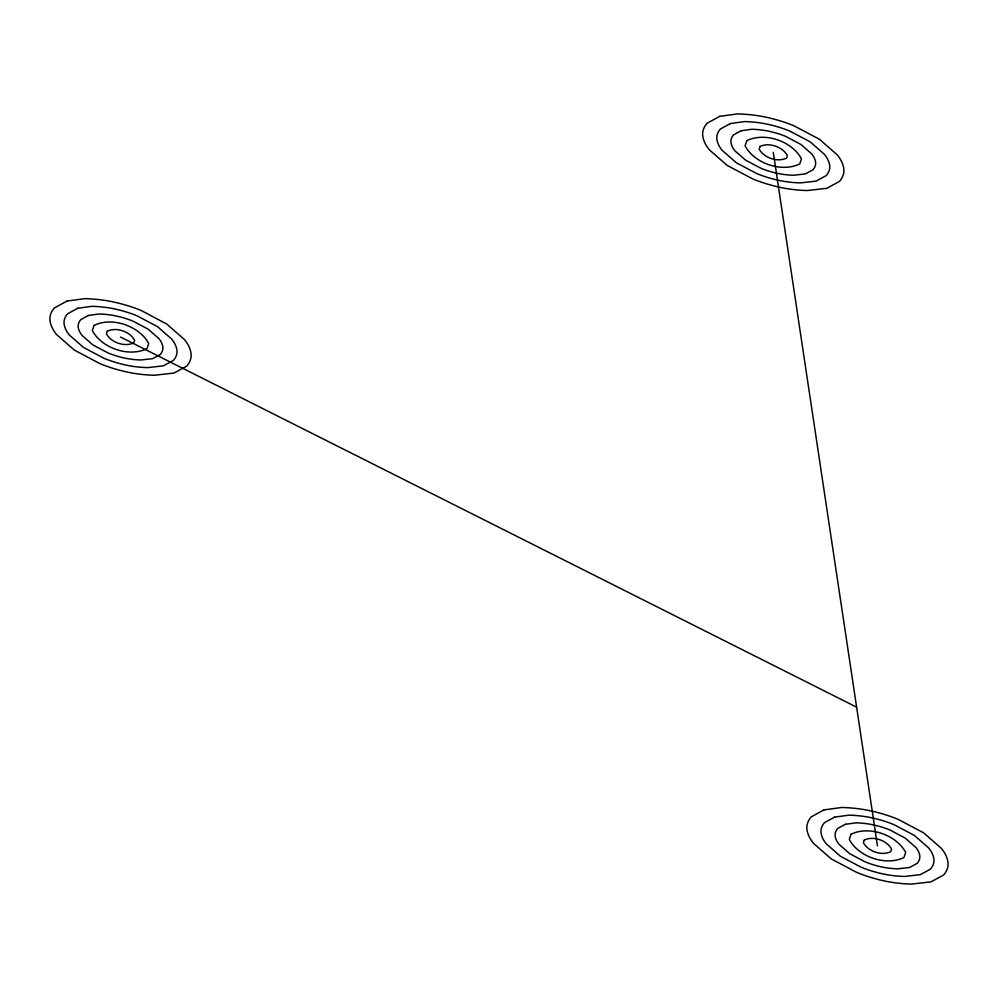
<?xml version="1.0" encoding="UTF-8"?>
<svg xmlns="http://www.w3.org/2000/svg" width="998" height="998" viewBox="0 0 998 998"><rect width="100%" height="100%" fill="white"/><g stroke="black" fill="none" stroke-linecap="round" stroke-linejoin="round"><path stroke-width="1.5" d="M120.533 337.05L856.633 707.183M773.275 152.32L877.467 845.892M94.062 325.423L92.327 330.575C101.734 348.227 128.892 357.484 146.993 348.689L148.727 343.537C139.321 325.972 112.125 316.478 94.062 325.423M107.297 331.236L106.424 333.819C111.127 342.638 124.713 347.267 133.757 342.875L134.63 340.293C129.927 331.511 116.329 326.77 107.297 331.236M746.803 140.693L745.082 145.845C754.488 163.497 781.646 172.754 799.747 163.959L801.469 158.807C792.075 141.242 764.88 131.748 746.803 140.693M760.039 146.506L759.179 149.089C763.882 157.909 777.467 162.537 786.511 158.146L787.372 155.563C782.669 146.781 769.071 142.04 760.039 146.506M851.007 834.266L849.273 839.418C858.679 857.07 885.837 866.314 903.939 857.532L905.673 852.379C896.266 834.802 869.071 825.321 851.007 834.266M864.243 840.079L863.37 842.649C868.073 851.481 881.658 856.109 890.703 851.706L891.576 849.136C886.873 840.353 873.275 835.6 864.243 840.079M67.003 301.072L54.354 307.97A70.209 31 0.9 0 0 50.037 320.845A109.955 48.54 0.9 0 0 56.661 334.604L74.376 350.123L99.65 363.497A109.955 48.54 0.9 0 0 125.736 371.73A70.209 31 0.9 0 0 154.453 375.26L174.051 373.04L186.701 366.141A70.209 31 0.9 0 0 191.017 353.267A109.955 48.54 0.9 0 0 184.393 339.507L166.678 323.988L141.404 310.615A109.955 48.54 0.9 0 0 115.319 302.382A74.551 32.909 0.9 0 0 84.83 298.627L67.003 301.072M77.707 308.27L67.59 313.784A56.162 24.8 0.9 0 0 64.134 324.088A87.961 38.835 0.9 0 0 69.436 335.091L83.607 347.504L103.817 358.207A87.961 38.835 0.9 0 0 124.7 364.794A56.162 24.8 0.9 0 0 147.667 367.626L163.348 365.842L173.465 360.328A56.162 24.8 0.9 0 0 176.92 350.024A87.961 38.835 0.9 0 0 171.619 339.021L157.447 326.608L137.237 315.904A87.961 38.835 0.9 0 0 116.354 309.318A59.63 26.335 0.9 0 0 91.966 306.311L77.707 308.27M88.41 315.468L80.826 319.61A42.128 18.6 0.9 0 0 78.231 327.332A65.968 29.129 0.9 0 0 82.21 335.577L92.839 344.896L107.996 352.918A65.968 29.129 0.9 0 0 123.652 357.858A42.128 18.6 0.9 0 0 140.88 359.979L152.644 358.644L160.229 354.502A42.128 18.6 0.9 0 0 162.824 346.78A65.968 29.129 0.9 0 0 158.844 338.534L148.215 329.215L133.058 321.194A65.968 29.129 0.9 0 0 117.402 316.254A44.723 19.748 0.9 0 0 99.101 313.996L88.41 315.468M719.758 116.342L707.108 123.241A70.209 31 0.9 0 0 702.792 136.115A109.955 48.54 0.9 0 0 709.416 149.875L727.118 165.381L752.405 178.767A109.955 48.54 0.9 0 0 778.49 187A70.209 31 0.9 0 0 807.207 190.531L826.806 188.31L839.455 181.411A70.209 31 0.9 0 0 843.759 168.525A109.955 48.54 0.9 0 0 837.147 154.777L819.433 139.258L794.159 125.885A109.955 48.54 0.9 0 0 768.073 117.652A74.551 32.909 0.9 0 0 737.572 113.897L719.758 116.342M730.461 123.54L720.344 129.054A56.162 24.8 0.9 0 0 716.888 139.358A87.961 38.835 0.9 0 0 722.19 150.361L736.349 162.774L756.571 173.477A87.961 38.835 0.9 0 0 777.442 180.064A56.162 24.8 0.9 0 0 800.421 182.896L816.102 181.112L826.219 175.586A56.162 24.8 0.9 0 0 829.662 165.294A87.961 38.835 0.9 0 0 824.373 154.291L810.201 141.878L789.979 131.175A87.961 38.835 0.9 0 0 769.109 124.575A59.63 26.335 0.9 0 0 744.72 121.581L730.461 123.54M741.165 130.738L733.567 134.88A42.128 18.6 0.9 0 0 730.985 142.602A65.968 29.129 0.9 0 0 734.965 150.848L745.581 160.167L760.75 168.188A65.968 29.129 0.9 0 0 776.407 173.128A42.128 18.6 0.9 0 0 793.635 175.249L805.398 173.914L812.983 169.772A42.128 18.6 0.9 0 0 815.566 162.05A65.968 29.129 0.9 0 0 811.599 153.792L800.97 144.485L785.813 136.464A65.968 29.129 0.9 0 0 770.157 131.511A44.723 19.748 0.9 0 0 751.856 129.266L741.165 130.738M823.949 809.914L811.299 816.813A70.209 31 0.9 0 0 806.983 829.687A109.955 48.54 0.9 0 0 813.607 843.435L831.322 858.954L856.596 872.327A109.955 48.54 0.9 0 0 882.681 880.573A70.209 31 0.9 0 0 911.399 884.103L930.997 881.87L943.646 874.972A70.209 31 0.9 0 0 947.963 862.097A109.955 48.54 0.9 0 0 941.339 848.35L923.624 832.831L898.35 819.458A109.955 48.54 0.9 0 0 872.264 811.212A74.551 32.909 0.9 0 0 841.776 807.469L823.949 809.914M834.652 817.113L824.535 822.626A56.162 24.8 0.9 0 0 821.08 832.931A87.961 38.835 0.9 0 0 826.381 843.934L840.553 856.346L860.763 867.05A87.961 38.835 0.9 0 0 881.646 873.637A56.162 24.8 0.9 0 0 904.612 876.456L920.293 874.672L930.41 869.158A56.162 24.8 0.9 0 0 933.866 858.854A87.961 38.835 0.9 0 0 928.564 847.863L914.393 835.438L894.183 824.747A87.961 38.835 0.9 0 0 873.3 818.148A59.63 26.335 0.9 0 0 848.911 815.154L834.652 817.113M845.356 824.311L837.771 828.44A42.128 18.6 0.9 0 0 835.176 836.174A65.968 29.129 0.9 0 0 839.156 844.42L849.785 853.727L864.942 861.761A65.968 29.129 0.9 0 0 880.598 866.701A42.128 18.6 0.9 0 0 897.826 868.821L909.59 867.487L917.174 863.345A42.128 18.6 0.9 0 0 919.769 855.623A65.968 29.129 0.9 0 0 915.79 847.364L905.161 838.058L890.004 830.037A65.968 29.129 0.9 0 0 874.348 825.084A44.723 19.748 0.9 0 0 856.047 822.839L845.356 824.311"/></g></svg>
